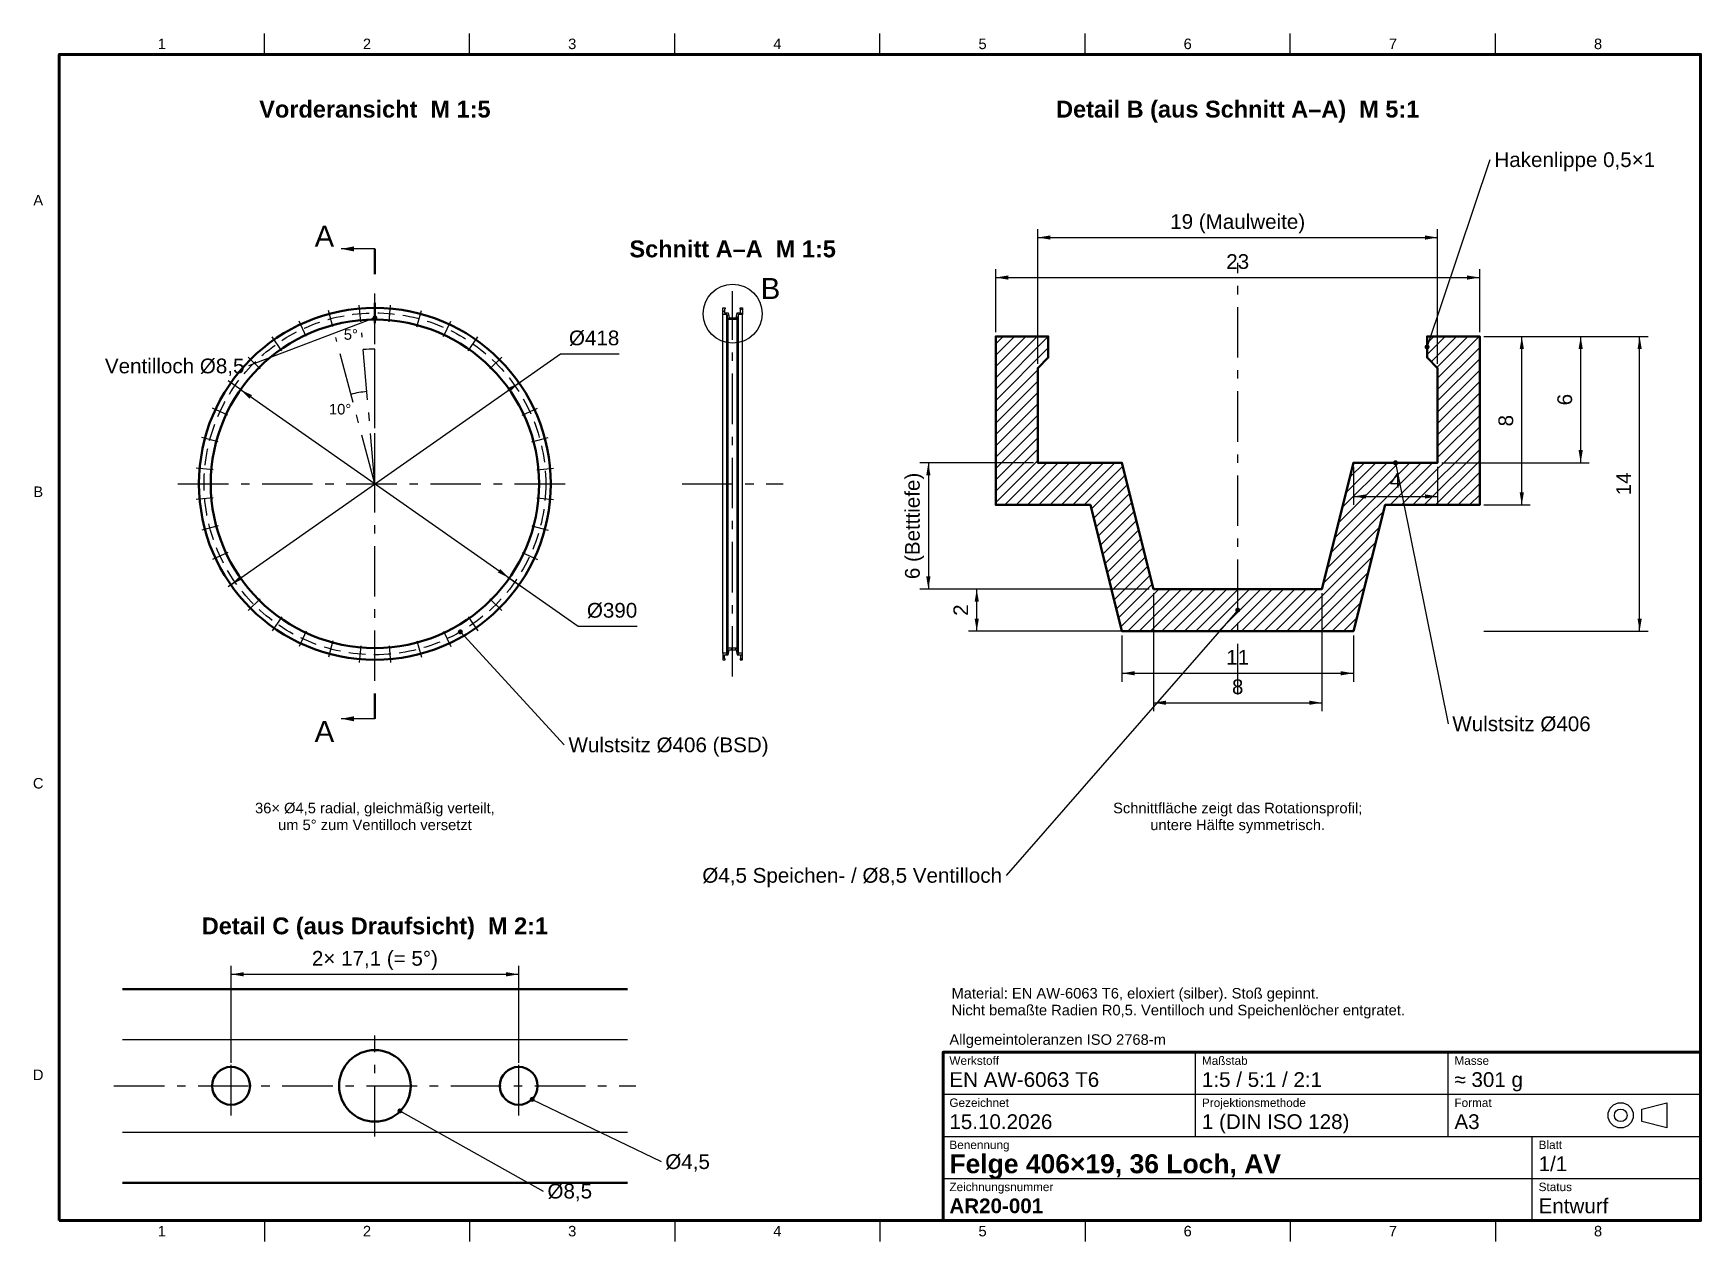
# Model space of a CAD drawing. Header units: millimetres. Extents: x 14 to 410, y 5 to 292.
import ezdxf
from ezdxf.enums import TextEntityAlignment as Align

# ---------------------------------------------------------------- set-up
doc = ezdxf.new("R2010")
doc.units = ezdxf.units.MM
doc.linetypes.add('MITTE_ISO', pattern=[20, 12, -3, 2, -3])
doc.linetypes.add('VERDECKT_ISO', pattern=[6, 4, -2])
for name, color, linetype, lineweight in [('DUENN', 7, 'Continuous', 25), ('KONTUR', 7, 'Continuous', 50), ('MASSE', 4, 'Continuous', 25), ('MITTELLINIE', 1, 'MITTE_ISO', 25), ('RAHMEN', 7, 'Continuous', 70), ('SCHRAFFUR', 8, 'Continuous', 18), ('TEXT', 7, 'Continuous', 25), ('VERDECKT', 3, 'VERDECKT_ISO', 25)]:
    doc.layers.add(name, color=color, linetype=linetype, lineweight=lineweight)
doc.styles.add('ISO', font='arial.ttf')
doc.styles.add('ISO_FETT', font='arialbd.ttf')

msp = doc.modelspace()

# ---------------------------------------------------------------- hatches: boundary and pattern name
at = {"layer": 'MASSE'}
h = msp.add_hatch(color=256, dxfattribs=at)
edge = h.paths.add_edge_path()
edge.add_arc((95, 224.4), 0.6, 0, 360)
h = msp.add_hatch(color=256, dxfattribs=at)
edge = h.paths.add_edge_path()
edge.add_arc((345, 217.5), 0.6, 0, 360)
h = msp.add_hatch(color=256, dxfattribs=at)
edge = h.paths.add_edge_path()
edge.add_arc((337.5, 190), 0.6, 0, 360)
h = msp.add_hatch(color=256, dxfattribs=at)
edge = h.paths.add_edge_path()
edge.add_arc((300, 155), 0.6, 0, 360)
h = msp.add_hatch(color=256, dxfattribs=at)
edge = h.paths.add_edge_path()
edge.add_arc((115.3, 149.84), 0.6, 0, 360)
h = msp.add_hatch(color=256, dxfattribs=at)
edge = h.paths.add_edge_path()
edge.add_arc((100.95, 36.05), 0.6, 0, 360)
h = msp.add_hatch(color=256, dxfattribs=at)
edge = h.paths.add_edge_path()
edge.add_arc((132.37, 38.8), 0.6, 0, 360)
at = {"layer": 'SCHRAFFUR'}
h = msp.add_hatch(dxfattribs=at)
h.set_pattern_fill('ANSI31', scale=0.21)
h.paths.add_polyline_path([(180, 224.4), (180.8, 224.4), (181.1, 225.6), (181.9, 225.6), (181.9, 226.5), (181.8, 226.6), (181.8, 226.8), (182.3, 226.8), (182.3, 225.2), (181.4, 225.2), (181.1, 224), (180, 224), (178.9, 224), (178.6, 225.2), (177.7, 225.2), (177.7, 226.8), (178.2, 226.8), (178.2, 226.6), (178.1, 226.5), (178.1, 225.6), (178.9, 225.6), (179.2, 224.4)])
h = msp.add_hatch(dxfattribs=at)
h.set_pattern_fill('ANSI31', scale=0.6)
h.paths.add_polyline_path([(300, 160), (320, 160), (327.5, 190), (347.5, 190), (347.5, 212.5), (345, 215), (345, 220), (357.5, 220), (357.5, 180), (335, 180), (327.5, 150), (300, 150), (272.5, 150), (265, 180), (242.5, 180), (242.5, 220), (255, 220), (255, 215), (252.5, 212.5), (252.5, 190), (272.5, 190), (280, 160)])
h = msp.add_hatch(dxfattribs=at)
h.set_pattern_fill('ANSI31', scale=0.21)
h.paths.add_polyline_path([(180, 145.6), (180.8, 145.6), (181.1, 144.4), (181.9, 144.4), (181.9, 143.5), (181.8, 143.4), (181.8, 143.2), (182.3, 143.2), (182.3, 144.8), (181.4, 144.8), (181.1, 146), (180, 146), (178.9, 146), (178.6, 144.8), (177.7, 144.8), (177.7, 143.2), (178.2, 143.2), (178.2, 143.4), (178.1, 143.5), (178.1, 144.4), (178.9, 144.4), (179.2, 145.6)])

# ---------------------------------------------------------------- linework, layer by layer
at = {"layer": 'DUENN'}
for points in [[(68.75, 287), (68.75, 292)], [(117.5, 287), (117.5, 292)], [(166.25, 287), (166.25, 292)], [(215, 287), (215, 292)], [(263.75, 287), (263.75, 292)], [(312.5, 287), (312.5, 292)], [(361.25, 287), (361.25, 292)], [(95, 240.8), (87, 240.8)], [(177.7, 144.8), (177.7, 225.2)], [(178.6, 144.8), (178.6, 225.2)], [(178.9, 146), (178.9, 224)], [(181.1, 146), (181.1, 224)], [(181.4, 144.8), (181.4, 225.2)], [(182.3, 144.8), (182.3, 225.2)], [(95, 129.2), (87, 129.2)], [(35, 53), (155, 53)], [(290, 30), (290, 50)], [(350, 30), (350, 50)], [(230, 40), (410, 40)], [(396, 33.5), (396, 36.5), (402, 38), (402, 32), (396, 33.5)], [(35, 31), (155, 31)], [(230, 30), (410, 30)], [(370, 10), (370, 30)], [(230, 20), (410, 20)], [(68.75, 10), (68.75, 5)], [(117.5, 10), (117.5, 5)], [(166.25, 10), (166.25, 5)], [(215, 10), (215, 5)], [(263.75, 10), (263.75, 5)], [(312.5, 10), (312.5, 5)], [(361.25, 10), (361.25, 5)]]:
    msp.add_lwpolyline(points, dxfattribs=at)
for points in [[(180, 224.4), (180.8, 224.4), (181.1, 225.6), (181.9, 225.6), (181.9, 226.5), (181.8, 226.6), (181.8, 226.8), (182.3, 226.8), (182.3, 225.2), (181.4, 225.2), (181.1, 224), (180, 224), (178.9, 224), (178.6, 225.2), (177.7, 225.2), (177.7, 226.8), (178.2, 226.8), (178.2, 226.6), (178.1, 226.5), (178.1, 225.6), (178.9, 225.6), (179.2, 224.4)], [(180, 145.6), (180.8, 145.6), (181.1, 144.4), (181.9, 144.4), (181.9, 143.5), (181.8, 143.4), (181.8, 143.2), (182.3, 143.2), (182.3, 144.8), (181.4, 144.8), (181.1, 146), (180, 146), (178.9, 146), (178.6, 144.8), (177.7, 144.8), (177.7, 143.2), (178.2, 143.2), (178.2, 143.4), (178.1, 143.5), (178.1, 144.4), (178.9, 144.4), (179.2, 145.6)]]:
    msp.add_lwpolyline(points, close=True, dxfattribs=at)
for centre, radius in [((180, 225.4), 7), ((391, 35), 3), ((391, 35), 1.5)]:
    msp.add_circle(centre, radius, dxfattribs=at)
for radius, start, end in [(32, 90, 95), (22, 95, 105)]:
    msp.add_arc((95, 185), radius, start, end, dxfattribs=at)
at = {"layer": 'KONTUR'}
for points in [[(95, 234.8), (95, 240.8)], [(95, 223.2), (95, 228)], [(95, 135.2), (95, 129.2)], [(35, 65), (155, 65)], [(35, 19), (155, 19)]]:
    msp.add_lwpolyline(points, dxfattribs=at)
msp.add_lwpolyline([(300, 160), (320, 160), (327.5, 190), (347.5, 190), (347.5, 212.5), (345, 215), (345, 220), (357.5, 220), (357.5, 180), (335, 180), (327.5, 150), (300, 150), (272.5, 150), (265, 180), (242.5, 180), (242.5, 220), (255, 220), (255, 215), (252.5, 212.5), (252.5, 190), (272.5, 190), (280, 160)], close=True, dxfattribs=at)
for centre, radius in [((95, 185), 41.8), ((95, 185), 39), ((95, 42), 8.5), ((60.83, 42), 4.5), ((129.17, 42), 4.5)]:
    msp.add_circle(centre, radius, dxfattribs=at)
at = {"layer": 'MASSE'}
for points in [[(345, 217.5), (360, 262)], [(252.5, 213.5), (252.5, 245.5)], [(252.5, 243.5), (347.5, 243.5)], [(347.5, 213.5), (347.5, 245.5)], [(242.5, 221), (242.5, 236)], [(242.5, 234), (357.5, 234)], [(357.5, 221), (357.5, 236)], [(95, 224.4), (65, 213)], [(358.5, 220), (369.5, 220)], [(358.5, 220), (383.5, 220)], [(358.5, 220), (397.5, 220)], [(367.5, 180), (367.5, 220)], [(381.5, 190), (381.5, 220)], [(395.5, 150), (395.5, 220)], [(60.76, 161.02), (139.07, 215.86), (153.07, 215.86)], [(63.05, 207.37), (143.33, 151.16), (157.33, 151.16)], [(251.5, 190), (224.5, 190)], [(226.5, 190), (226.5, 160)], [(327.5, 189), (327.5, 180)], [(337.5, 190), (350, 128)], [(347.5, 189), (347.5, 180)], [(348.5, 190), (383.5, 190)], [(327.5, 182), (347.5, 182)], [(358.5, 180), (369.5, 180)], [(251.5, 160), (224.5, 160)], [(279, 160), (236, 160)], [(238, 150), (238, 160)], [(280, 159), (280, 131)], [(320, 159), (320, 131)], [(300, 155), (245, 92)], [(115.3, 149.84), (140, 123)], [(279, 150), (236, 150)], [(272.5, 149), (272.5, 138)], [(327.5, 149), (327.5, 138)], [(358.5, 150), (397.5, 150)], [(272.5, 140), (327.5, 140)], [(280, 133), (320, 133)], [(60.83, 47.5), (60.83, 70.5)], [(60.83, 68.5), (129.17, 68.5)], [(129.17, 47.5), (129.17, 70.5)], [(100.95, 36.05), (135, 17)], [(132.37, 38.8), (163, 24)]]:
    msp.add_lwpolyline(points, dxfattribs=at)
for points in [[(252.5, 243.5), (255.5, 243), (255.5, 244)], [(347.5, 243.5), (344.5, 244), (344.5, 243)], [(87, 240.8), (90, 240.2), (90, 241.4)], [(242.5, 234), (245.5, 233.5), (245.5, 234.5)], [(357.5, 234), (354.5, 234.5), (354.5, 233.5)], [(367.5, 220), (367, 217), (368, 217)], [(381.5, 220), (381, 217), (382, 217)], [(395.5, 220), (395, 217), (396, 217)], [(63.05, 207.37), (65.22, 205.24), (65.8, 206.06)], [(129.24, 208.98), (126.5, 207.66), (127.07, 206.85)], [(381.5, 190), (382, 193), (381, 193)], [(226.5, 190), (226, 187), (227, 187)], [(327.5, 182), (330.5, 181.5), (330.5, 182.5)], [(347.5, 182), (344.5, 182.5), (344.5, 181.5)], [(367.5, 180), (368, 183), (367, 183)], [(60.76, 161.02), (63.5, 162.34), (62.93, 163.15)], [(126.95, 162.63), (124.78, 164.76), (124.2, 163.94)], [(226.5, 160), (227, 163), (226, 163)], [(238, 160), (237.5, 157), (238.5, 157)], [(238, 150), (238.5, 153), (237.5, 153)], [(395.5, 150), (396, 153), (395, 153)], [(272.5, 140), (275.5, 139.5), (275.5, 140.5)], [(327.5, 140), (324.5, 140.5), (324.5, 139.5)], [(280, 133), (283, 132.5), (283, 133.5)], [(320, 133), (317, 133.5), (317, 132.5)], [(87, 129.2), (90, 128.6), (90, 129.8)], [(60.83, 68.5), (63.83, 68), (63.83, 69)], [(129.17, 68.5), (126.17, 69), (126.17, 68)]]:
    msp.add_solid(points, dxfattribs=at)
at = {"layer": 'MITTELLINIE'}
for points in [[(300, 135), (300, 237.5)], [(95, 138.2), (95, 231.8)], [(180, 139.2), (180, 230.8)], [(85.01, 222.28), (83.97, 226.15)], [(91.64, 223.45), (91.29, 227.44)], [(98.36, 223.45), (98.71, 227.44)], [(104.99, 222.28), (106.03, 226.15)], [(78.69, 219.98), (77, 223.61)], [(111.31, 219.98), (113, 223.61)], [(72.86, 216.62), (70.57, 219.9)], [(95, 185), (85.68, 219.77)], [(95, 185), (91.86, 220.86)], [(95, 185), (91.86, 220.86)], [(95, 185), (95, 221)], [(117.14, 216.62), (119.43, 219.9)], [(67.71, 212.29), (64.88, 215.12)], [(122.29, 212.29), (125.12, 215.12)], [(63.38, 207.14), (60.1, 209.43)], [(126.62, 207.14), (129.9, 209.43)], [(60.02, 201.31), (56.39, 203)], [(129.98, 201.31), (133.61, 203)], [(57.72, 194.99), (53.85, 196.03)], [(132.28, 194.99), (136.15, 196.03)], [(56.55, 188.36), (52.56, 188.71)], [(133.45, 188.36), (137.44, 188.71)], [(48.2, 185), (141.8, 185)], [(168, 185), (192, 185)], [(56.55, 181.64), (52.56, 181.29)], [(133.45, 181.64), (137.44, 181.29)], [(57.72, 175.01), (53.85, 173.97)], [(132.28, 175.01), (136.15, 173.97)], [(60.02, 168.69), (56.39, 167)], [(129.98, 168.69), (133.61, 167)], [(63.38, 162.86), (60.1, 160.57)], [(126.62, 162.86), (129.9, 160.57)], [(67.71, 157.71), (64.88, 154.88)], [(122.29, 157.71), (125.12, 154.88)], [(72.86, 153.38), (70.57, 150.1)], [(117.14, 153.38), (119.43, 150.1)], [(78.69, 150.02), (77, 146.39)], [(85.01, 147.72), (83.97, 143.85)], [(104.99, 147.72), (106.03, 143.85)], [(111.31, 150.02), (113, 146.39)], [(91.64, 146.55), (91.29, 142.56)], [(98.36, 146.55), (98.71, 142.56)], [(95, 30), (95, 54)], [(60.83, 35), (60.83, 49)], [(129.17, 35), (129.17, 49)], [(33, 42), (157, 42)]]:
    msp.add_lwpolyline(points, dxfattribs=at)
at = {"layer": 'RAHMEN'}
for points in [[(20, 10), (410, 10), (410, 287), (20, 287), (20, 10)], [(230, 10), (230, 50), (410, 50)]]:
    msp.add_lwpolyline(points, dxfattribs=at)
at = {"layer": 'VERDECKT'}
msp.add_circle((95, 185), 40.6, dxfattribs=at)

# ---------------------------------------------------------------- texts
at = {"layer": 'TEXT'}
for s, height, style, p in [('1', 2.5, 'ISO', (44.38, 289.5)), ('2', 2.5, 'ISO', (93.12, 289.5)), ('3', 2.5, 'ISO', (141.88, 289.5)), ('4', 2.5, 'ISO', (190.62, 289.5)), ('5', 2.5, 'ISO', (239.38, 289.5)), ('6', 2.5, 'ISO', (288.12, 289.5)), ('7', 2.5, 'ISO', (336.88, 289.5)), ('8', 2.5, 'ISO', (385.62, 289.5)), ('Vorderansicht  M 1:5', 4, 'ISO_FETT', (95, 274)), ('Detail B (aus Schnitt A–A)  M 5:1', 4, 'ISO_FETT', (300, 274)), ('A', 2.5, 'ISO', (15, 252.38)), ('A', 5, 'ISO', (83, 243.8)), ('Schnitt A–A  M 1:5', 4, 'ISO_FETT', (180, 240.8)), ('B', 5, 'ISO', (189, 231.4)), ('B', 2.5, 'ISO', (15, 183.12)), ('A', 5, 'ISO', (83, 126.2)), ('C', 2.5, 'ISO', (15, 113.88)), ('36× Ø4,5 radial, gleichmäßig verteilt,', 2.5, 'ISO', (95, 108)), ('Schnittfläche zeigt das Rotationsprofil;', 2.5, 'ISO', (300, 108)), ('um 5° zum Ventilloch versetzt', 2.5, 'ISO', (95, 104)), ('untere Hälfte symmetrisch.', 2.5, 'ISO', (300, 104)), ('Detail C (aus Draufsicht)  M 2:1', 4, 'ISO_FETT', (95, 80)), ('D', 2.5, 'ISO', (15, 44.62)), ('1', 2.5, 'ISO', (44.38, 7.5)), ('2', 2.5, 'ISO', (93.12, 7.5)), ('3', 2.5, 'ISO', (141.88, 7.5)), ('4', 2.5, 'ISO', (190.62, 7.5)), ('5', 2.5, 'ISO', (239.38, 7.5)), ('6', 2.5, 'ISO', (288.12, 7.5)), ('7', 2.5, 'ISO', (336.88, 7.5)), ('8', 2.5, 'ISO', (385.62, 7.5))]:
    msp.add_text(s, height=height, dxfattribs=dict(at, style=style)).set_placement(p, align=Align.MIDDLE_CENTER)
for s, height, style, p in [('Hakenlippe 0,5×1', 3.5, 'ISO', (361, 262)), ('Wulstsitz Ø406', 3.5, 'ISO', (351, 128)), ('Wulstsitz Ø406 (BSD)', 3.5, 'ISO', (141, 123)), ('Material: EN AW-6063 T6, eloxiert (silber). Stoß gepinnt.', 2.5, 'ISO', (232, 64)), ('Nicht bemaßte Radien R0,5. Ventilloch und Speichenlöcher entgratet.', 2.5, 'ISO', (232, 60)), ('Allgemeintoleranzen ISO 2768-m', 2.5, 'ISO', (231.5, 53)), ('Werkstoff', 2, 'ISO', (231.5, 48)), ('Maßstab', 2, 'ISO', (291.5, 48)), ('Masse', 2, 'ISO', (351.5, 48)), ('EN AW-6063 T6', 3.5, 'ISO', (231.5, 43.5)), ('1:5 / 5:1 / 2:1', 3.5, 'ISO', (291.5, 43.5)), ('≈ 301 g', 3.5, 'ISO', (351.5, 43.5)), ('Gezeichnet', 2, 'ISO', (231.5, 38)), ('Projektionsmethode', 2, 'ISO', (291.5, 38)), ('Format', 2, 'ISO', (351.5, 38)), ('15.10.2026', 3.5, 'ISO', (231.5, 33.5)), ('1 (DIN ISO 128)', 3.5, 'ISO', (291.5, 33.5)), ('A3', 3.5, 'ISO', (351.5, 33.5)), ('Benennung', 2, 'ISO', (231.5, 28)), ('Blatt', 2, 'ISO', (371.5, 28)), ('Ø4,5', 3.5, 'ISO', (164, 24)), ('Felge 406×19, 36 Loch, AV', 4.5, 'ISO_FETT', (231.5, 23.5)), ('1/1', 3.5, 'ISO', (371.5, 23.5)), ('Ø8,5', 3.5, 'ISO', (136, 17)), ('Zeichnungsnummer', 2, 'ISO', (231.5, 18)), ('Status', 2, 'ISO', (371.5, 18)), ('AR20-001', 3.5, 'ISO_FETT', (231.5, 13.5)), ('Entwurf', 3.5, 'ISO', (371.5, 13.5))]:
    msp.add_text(s, height=height, dxfattribs=dict(at, style=style)).set_placement(p, align=Align.MIDDLE_LEFT)
at = {"layer": 'TEXT', "style": 'ISO'}
for s, p in [('19 (Maulweite)', (300, 244.5)), ('23', (300, 235)), ('4', (337.5, 183)), ('11', (300, 141)), ('8', (300, 134)), ('2× 17,1 (= 5°)', (95, 69.5))]:
    msp.add_text(s, height=3.5, dxfattribs=at).set_placement(p, align=Align.BOTTOM_CENTER)
for s, height, p in [('5°', 2.5, (90.95, 220.47)), ('Ventilloch Ø8,5', 3.5, (64, 213)), ('10°', 2.5, (89.37, 202.73)), ('Ø4,5 Speichen- / Ø8,5 Ventilloch', 3.5, (244, 92))]:
    msp.add_text(s, height=height, dxfattribs=at).set_placement(p, align=Align.MIDDLE_RIGHT)
for s, p in [('Ø418', (153.07, 216.86)), ('Ø390', (157.33, 152.16))]:
    msp.add_text(s, height=3.5, dxfattribs=at).set_placement(p, align=Align.BOTTOM_RIGHT)
for s, p in [('6', (380.5, 205)), ('8', (366.5, 200)), ('6 (Betttiefe)', (225.5, 175)), ('14', (394.5, 185)), ('2', (237, 155))]:
    msp.add_text(s, height=3.5, rotation=90, dxfattribs=at).set_placement(p, align=Align.BOTTOM_CENTER)

doc.saveas('drawing.dxf')
